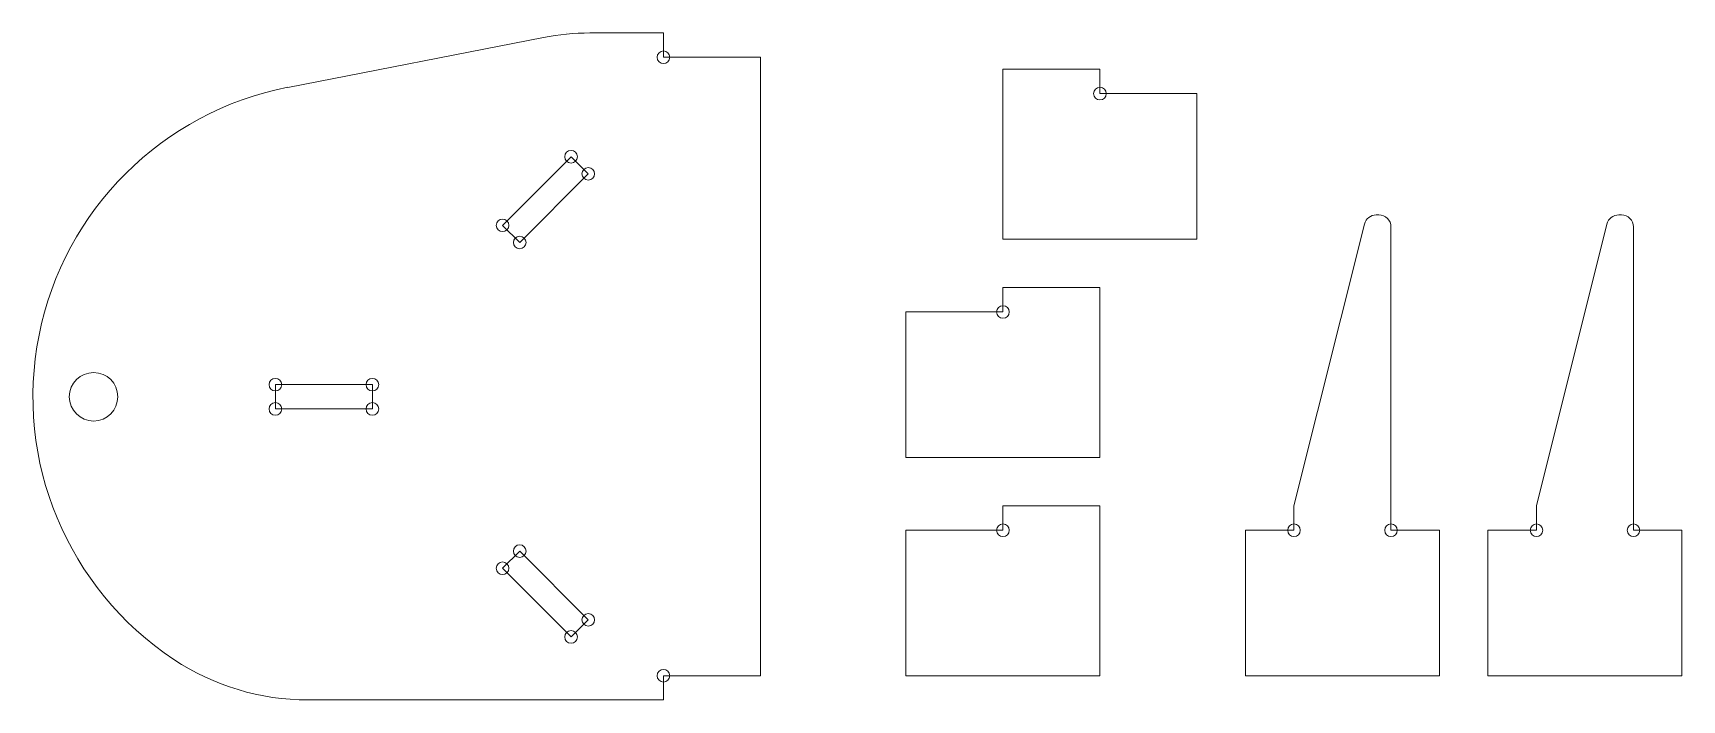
# Model space of a CAD drawing. Header units: inches. Extents: x 0.6 to 17.6, y 0.5 to 7.4.
import ezdxf

# ---------------------------------------------------------------- set-up
doc = ezdxf.new("R2010")
doc.units = ezdxf.units.IN
doc.layers.get('0').update_dxf_attribs({"linetype": 'CONTINUOUS', "lineweight": 0})
doc.layers.add('drills2', color=7, linetype='CONTINUOUS', lineweight=0)
doc.layers.add('holes', color=7, linetype='CONTINUOUS', lineweight=0)

msp = doc.modelspace()

# ---------------------------------------------------------------- linework, layer by layer
for p, q in [((3.227, 6.853), (5.862, 7.367)), ((6.099, 7.414), (6.099, 7.414)), ((6.341, 7.414), (7.099, 7.414)), ((7.099, 7.414), (7.099, 7.163)), ((7.099, 7.163), (8.099, 7.163)), ((8.099, 7.163), (8.099, 0.789)), ((10.599, 7.039), (11.599, 7.039)), ((10.599, 7.039), (10.599, 5.289)), ((11.599, 7.039), (11.599, 6.789)), ((11.599, 6.789), (12.599, 6.789)), ((12.599, 6.789), (12.599, 5.289)), ((14.326, 5.444), (13.599, 2.539)), ((14.474, 5.539), (14.447, 5.539)), ((16.826, 5.444), (16.099, 2.539)), ((16.974, 5.539), (16.947, 5.539)), ((12.599, 5.289), (10.599, 5.289)), ((14.599, 2.288), (14.599, 5.414)), ((17.099, 2.288), (17.099, 5.414)), ((10.599, 4.538), (10.599, 4.789)), ((10.599, 4.789), (11.599, 4.789)), ((11.599, 4.789), (11.599, 3.039)), ((9.599, 4.538), (10.599, 4.538)), ((9.599, 4.538), (9.599, 3.039)), ((9.599, 3.039), (11.599, 3.039)), ((10.599, 2.288), (10.599, 2.539)), ((10.599, 2.539), (11.599, 2.539)), ((11.599, 2.539), (11.599, 0.789)), ((13.599, 2.288), (13.599, 2.539)), ((16.099, 2.288), (16.099, 2.539)), ((9.599, 2.288), (10.599, 2.288)), ((9.599, 2.288), (9.599, 0.789)), ((13.599, 2.288), (13.099, 2.288)), ((13.099, 2.288), (13.099, 0.789)), ((14.599, 2.288), (15.099, 2.288)), ((15.099, 2.288), (15.099, 0.789)), ((16.099, 2.288), (15.599, 2.288)), ((15.599, 2.288), (15.599, 0.789)), ((17.099, 2.288), (17.599, 2.288)), ((17.599, 2.288), (17.599, 0.789)), ((7.099, 0.539), (7.099, 0.789)), ((7.099, 0.789), (8.099, 0.789)), ((9.599, 0.789), (11.599, 0.789)), ((13.099, 0.789), (15.099, 0.789)), ((15.599, 0.789), (17.599, 0.789)), ((3.435, 0.539), (7.099, 0.539))]:
    msp.add_line(p, q)
for centre, radius, start, end in [((6.341, 4.914), 2.5, 90, 101.0349), ((3.849, 3.664), 3.25, 101.0349, 236.4427), ((14.447, 5.414), 0.125, 90, 165.9638), ((14.474, 5.414), 0.125, 0, 90), ((16.947, 5.414), 0.125, 90, 165.9638), ((16.974, 5.414), 0.125, 0, 90), ((3.435, 3.039), 2.5, 236.4427, 270)]:
    msp.add_arc(centre, radius, start, end)
at = {"layer": 'drills2'}
for centre in [(7.099, 7.163), (11.599, 6.789), (6.147, 6.138), (6.324, 5.962), (5.44, 5.431), (5.617, 5.254), (10.599, 4.538), (3.099, 3.789), (4.099, 3.789), (3.099, 3.539), (4.099, 3.539), (10.599, 2.288), (13.599, 2.288), (14.599, 2.288), (16.099, 2.288), (17.099, 2.288), (5.617, 2.073), (5.44, 1.896), (6.324, 1.365), (6.147, 1.189), (7.099, 0.789)]:
    msp.add_circle(centre, 0.065, dxfattribs=at)
at = {"layer": 'holes'}
for p, q in [((5.44, 5.431), (6.147, 6.138)), ((6.324, 5.962), (6.147, 6.138)), ((5.617, 5.254), (6.324, 5.962)), ((5.44, 5.431), (5.617, 5.254)), ((3.099, 3.789), (4.099, 3.789)), ((3.099, 3.789), (3.099, 3.539)), ((4.099, 3.789), (4.099, 3.539)), ((3.099, 3.539), (4.099, 3.539)), ((5.617, 2.073), (5.44, 1.896)), ((5.617, 2.073), (6.324, 1.365)), ((5.44, 1.896), (6.147, 1.189)), ((6.147, 1.189), (6.324, 1.365))]:
    msp.add_line(p, q, dxfattribs=at)
msp.add_circle((1.224, 3.664), 0.25, dxfattribs=at)

doc.saveas('drawing.dxf')
